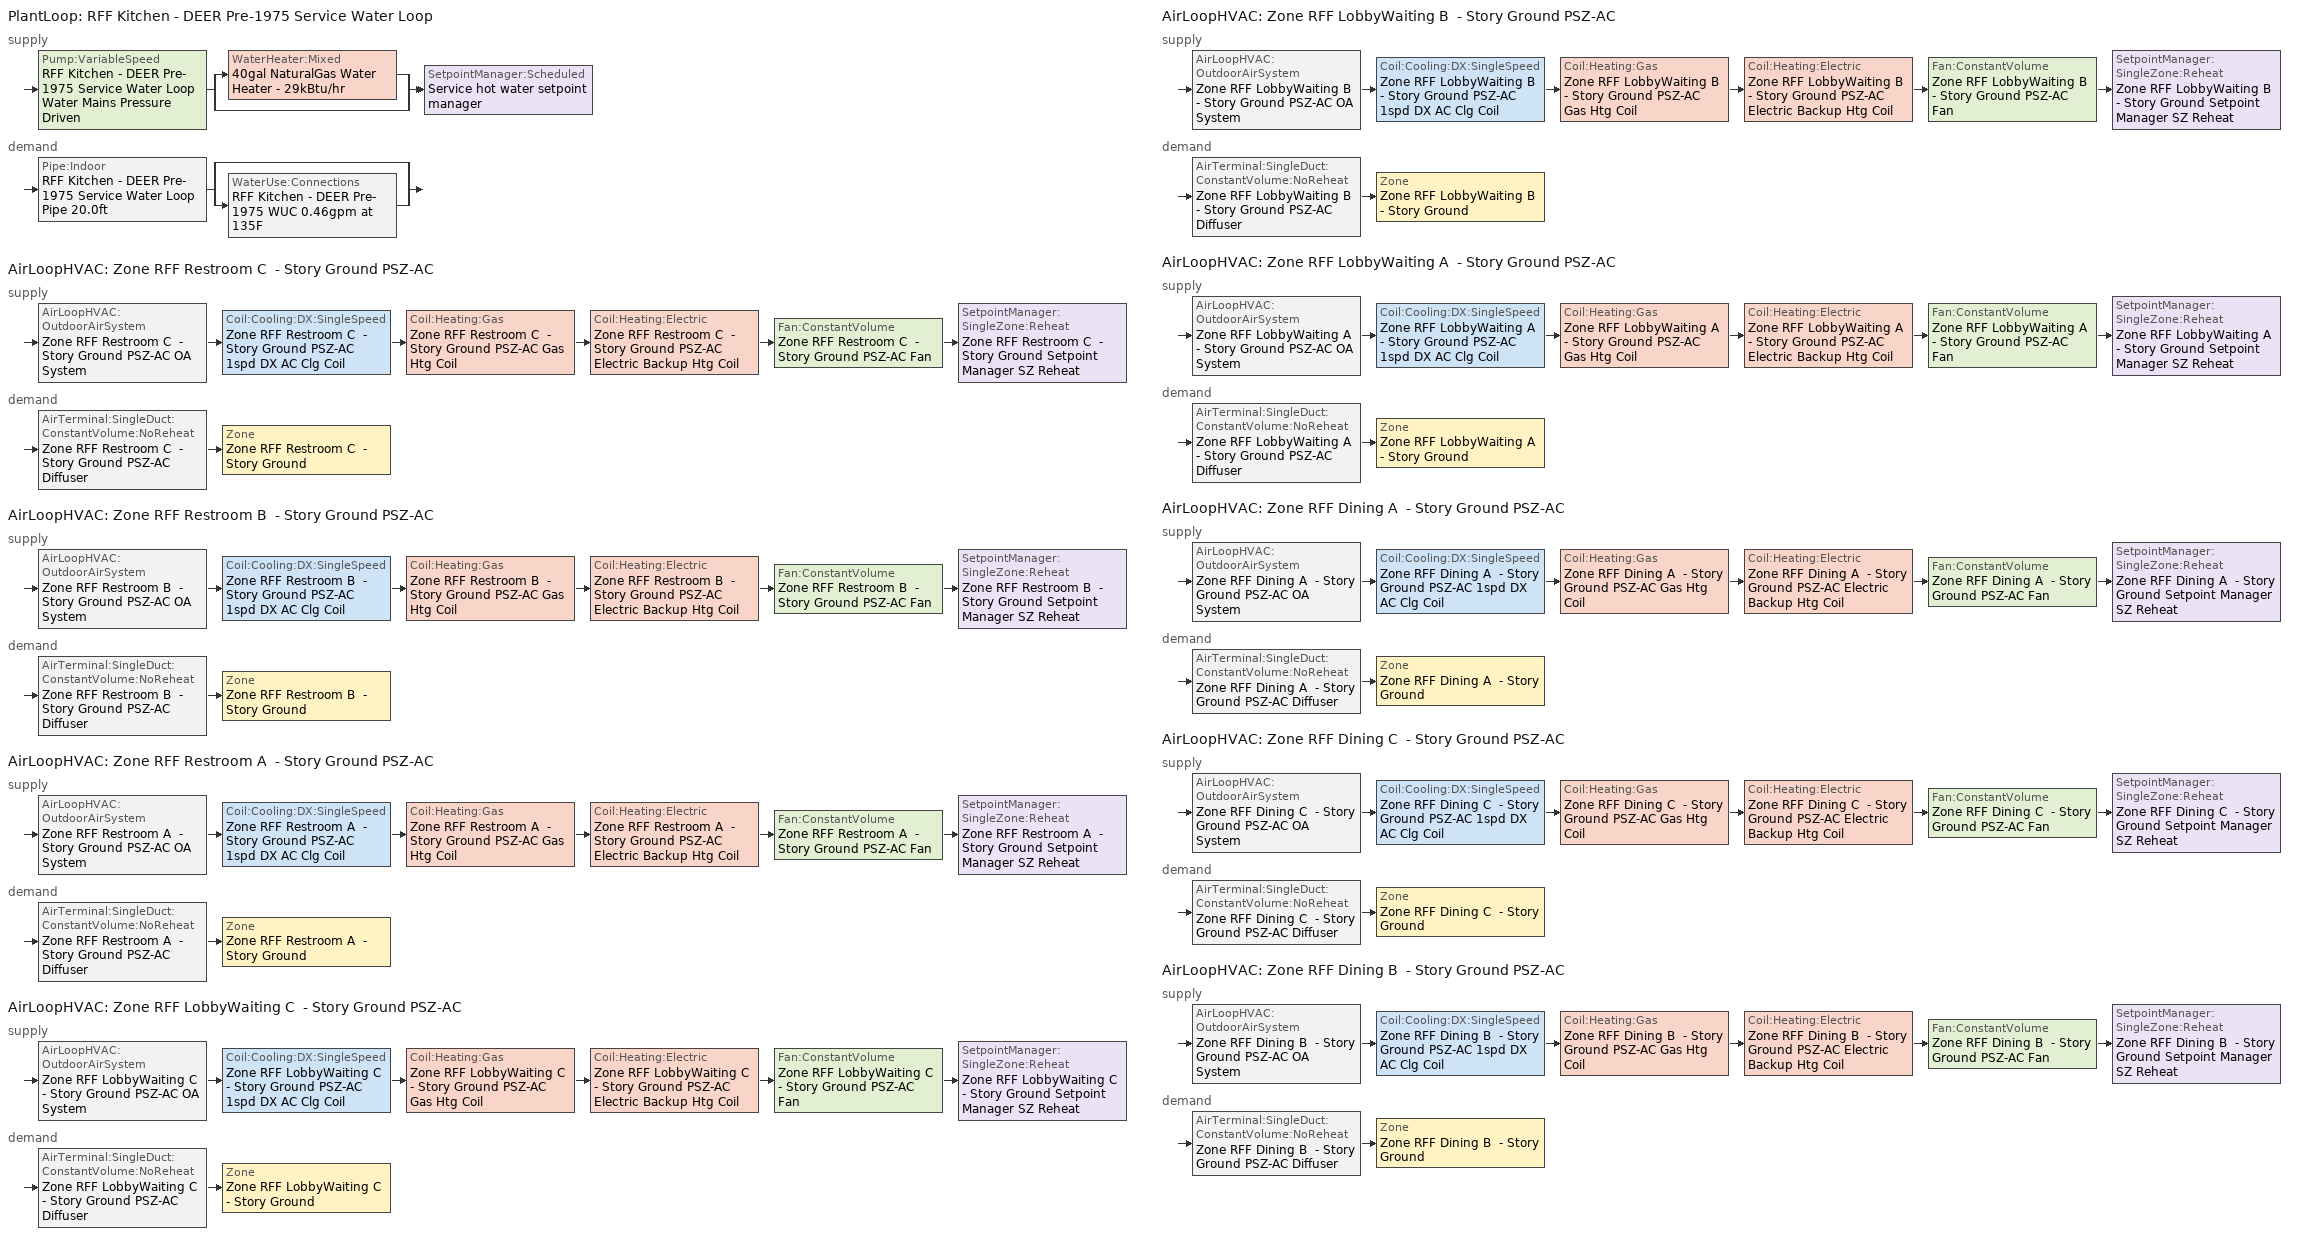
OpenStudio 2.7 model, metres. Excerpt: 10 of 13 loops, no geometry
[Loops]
PlantLoop 'RFF Kitchen - DEER Pre-1975 Service Water Loop'
 supply: Pump:VariableSpeed 'RFF Kitchen - DEER Pre-1975 Service Water Loop Water Mains Pressure Driven' > split
  | WaterHeater:Mixed '40gal NaturalGas Water Heater - 29kBtu/hr'
  | bypass
  join > SetpointManager:Scheduled 'Service hot water setpoint manager'
 demand: Pipe:Indoor 'RFF Kitchen - DEER Pre-1975 Service Water Loop Pipe 20.0ft' > split
  | bypass
  | WaterUse:Connections 'RFF Kitchen - DEER Pre-1975 WUC 0.46gpm at 135F'
AirLoopHVAC 'Zone RFF Restroom C  - Story Ground PSZ-AC'
 supply: AirLoopHVAC:OutdoorAirSystem 'Zone RFF Restroom C  - Story Ground PSZ-AC OA System' > Coil:Cooling:DX:SingleSpeed 'Zone RFF Restroom C  - Story Ground PSZ-AC 1spd DX AC Clg Coil' > Coil:Heating:Gas 'Zone RFF Restroom C  - Story Ground PSZ-AC Gas Htg Coil' > Coil:Heating:Electric 'Zone RFF Restroom C  - Story Ground PSZ-AC Electric Backup Htg Coil' > Fan:ConstantVolume 'Zone RFF Restroom C  - Story Ground PSZ-AC Fan' > SetpointManager:SingleZone:Reheat 'Zone RFF Restroom C  - Story Ground Setpoint Manager SZ Reheat'
 demand: AirTerminal:SingleDuct:ConstantVolume:NoReheat 'Zone RFF Restroom C  - Story Ground PSZ-AC Diffuser' > Zone 'Zone RFF Restroom C  - Story Ground'
AirLoopHVAC 'Zone RFF Restroom B  - Story Ground PSZ-AC'
 supply: AirLoopHVAC:OutdoorAirSystem 'Zone RFF Restroom B  - Story Ground PSZ-AC OA System' > Coil:Cooling:DX:SingleSpeed 'Zone RFF Restroom B  - Story Ground PSZ-AC 1spd DX AC Clg Coil' > Coil:Heating:Gas 'Zone RFF Restroom B  - Story Ground PSZ-AC Gas Htg Coil' > Coil:Heating:Electric 'Zone RFF Restroom B  - Story Ground PSZ-AC Electric Backup Htg Coil' > Fan:ConstantVolume 'Zone RFF Restroom B  - Story Ground PSZ-AC Fan' > SetpointManager:SingleZone:Reheat 'Zone RFF Restroom B  - Story Ground Setpoint Manager SZ Reheat'
 demand: AirTerminal:SingleDuct:ConstantVolume:NoReheat 'Zone RFF Restroom B  - Story Ground PSZ-AC Diffuser' > Zone 'Zone RFF Restroom B  - Story Ground'
AirLoopHVAC 'Zone RFF Restroom A  - Story Ground PSZ-AC'
 supply: AirLoopHVAC:OutdoorAirSystem 'Zone RFF Restroom A  - Story Ground PSZ-AC OA System' > Coil:Cooling:DX:SingleSpeed 'Zone RFF Restroom A  - Story Ground PSZ-AC 1spd DX AC Clg Coil' > Coil:Heating:Gas 'Zone RFF Restroom A  - Story Ground PSZ-AC Gas Htg Coil' > Coil:Heating:Electric 'Zone RFF Restroom A  - Story Ground PSZ-AC Electric Backup Htg Coil' > Fan:ConstantVolume 'Zone RFF Restroom A  - Story Ground PSZ-AC Fan' > SetpointManager:SingleZone:Reheat 'Zone RFF Restroom A  - Story Ground Setpoint Manager SZ Reheat'
 demand: AirTerminal:SingleDuct:ConstantVolume:NoReheat 'Zone RFF Restroom A  - Story Ground PSZ-AC Diffuser' > Zone 'Zone RFF Restroom A  - Story Ground'
AirLoopHVAC 'Zone RFF LobbyWaiting C  - Story Ground PSZ-AC'
 supply: AirLoopHVAC:OutdoorAirSystem 'Zone RFF LobbyWaiting C  - Story Ground PSZ-AC OA System' > Coil:Cooling:DX:SingleSpeed 'Zone RFF LobbyWaiting C  - Story Ground PSZ-AC 1spd DX AC Clg Coil' > Coil:Heating:Gas 'Zone RFF LobbyWaiting C  - Story Ground PSZ-AC Gas Htg Coil' > Coil:Heating:Electric 'Zone RFF LobbyWaiting C  - Story Ground PSZ-AC Electric Backup Htg Coil' > Fan:ConstantVolume 'Zone RFF LobbyWaiting C  - Story Ground PSZ-AC Fan' > SetpointManager:SingleZone:Reheat 'Zone RFF LobbyWaiting C  - Story Ground Setpoint Manager SZ Reheat'
 demand: AirTerminal:SingleDuct:ConstantVolume:NoReheat 'Zone RFF LobbyWaiting C  - Story Ground PSZ-AC Diffuser' > Zone 'Zone RFF LobbyWaiting C  - Story Ground'
AirLoopHVAC 'Zone RFF LobbyWaiting B  - Story Ground PSZ-AC'
 supply: AirLoopHVAC:OutdoorAirSystem 'Zone RFF LobbyWaiting B  - Story Ground PSZ-AC OA System' > Coil:Cooling:DX:SingleSpeed 'Zone RFF LobbyWaiting B  - Story Ground PSZ-AC 1spd DX AC Clg Coil' > Coil:Heating:Gas 'Zone RFF LobbyWaiting B  - Story Ground PSZ-AC Gas Htg Coil' > Coil:Heating:Electric 'Zone RFF LobbyWaiting B  - Story Ground PSZ-AC Electric Backup Htg Coil' > Fan:ConstantVolume 'Zone RFF LobbyWaiting B  - Story Ground PSZ-AC Fan' > SetpointManager:SingleZone:Reheat 'Zone RFF LobbyWaiting B  - Story Ground Setpoint Manager SZ Reheat'
 demand: AirTerminal:SingleDuct:ConstantVolume:NoReheat 'Zone RFF LobbyWaiting B  - Story Ground PSZ-AC Diffuser' > Zone 'Zone RFF LobbyWaiting B  - Story Ground'
AirLoopHVAC 'Zone RFF LobbyWaiting A  - Story Ground PSZ-AC'
 supply: AirLoopHVAC:OutdoorAirSystem 'Zone RFF LobbyWaiting A  - Story Ground PSZ-AC OA System' > Coil:Cooling:DX:SingleSpeed 'Zone RFF LobbyWaiting A  - Story Ground PSZ-AC 1spd DX AC Clg Coil' > Coil:Heating:Gas 'Zone RFF LobbyWaiting A  - Story Ground PSZ-AC Gas Htg Coil' > Coil:Heating:Electric 'Zone RFF LobbyWaiting A  - Story Ground PSZ-AC Electric Backup Htg Coil' > Fan:ConstantVolume 'Zone RFF LobbyWaiting A  - Story Ground PSZ-AC Fan' > SetpointManager:SingleZone:Reheat 'Zone RFF LobbyWaiting A  - Story Ground Setpoint Manager SZ Reheat'
 demand: AirTerminal:SingleDuct:ConstantVolume:NoReheat 'Zone RFF LobbyWaiting A  - Story Ground PSZ-AC Diffuser' > Zone 'Zone RFF LobbyWaiting A  - Story Ground'
AirLoopHVAC 'Zone RFF Dining A  - Story Ground PSZ-AC'
 supply: AirLoopHVAC:OutdoorAirSystem 'Zone RFF Dining A  - Story Ground PSZ-AC OA System' > Coil:Cooling:DX:SingleSpeed 'Zone RFF Dining A  - Story Ground PSZ-AC 1spd DX AC Clg Coil' > Coil:Heating:Gas 'Zone RFF Dining A  - Story Ground PSZ-AC Gas Htg Coil' > Coil:Heating:Electric 'Zone RFF Dining A  - Story Ground PSZ-AC Electric Backup Htg Coil' > Fan:ConstantVolume 'Zone RFF Dining A  - Story Ground PSZ-AC Fan' > SetpointManager:SingleZone:Reheat 'Zone RFF Dining A  - Story Ground Setpoint Manager SZ Reheat'
 demand: AirTerminal:SingleDuct:ConstantVolume:NoReheat 'Zone RFF Dining A  - Story Ground PSZ-AC Diffuser' > Zone 'Zone RFF Dining A  - Story Ground'
AirLoopHVAC 'Zone RFF Dining C  - Story Ground PSZ-AC'
 supply: AirLoopHVAC:OutdoorAirSystem 'Zone RFF Dining C  - Story Ground PSZ-AC OA System' > Coil:Cooling:DX:SingleSpeed 'Zone RFF Dining C  - Story Ground PSZ-AC 1spd DX AC Clg Coil' > Coil:Heating:Gas 'Zone RFF Dining C  - Story Ground PSZ-AC Gas Htg Coil' > Coil:Heating:Electric 'Zone RFF Dining C  - Story Ground PSZ-AC Electric Backup Htg Coil' > Fan:ConstantVolume 'Zone RFF Dining C  - Story Ground PSZ-AC Fan' > SetpointManager:SingleZone:Reheat 'Zone RFF Dining C  - Story Ground Setpoint Manager SZ Reheat'
 demand: AirTerminal:SingleDuct:ConstantVolume:NoReheat 'Zone RFF Dining C  - Story Ground PSZ-AC Diffuser' > Zone 'Zone RFF Dining C  - Story Ground'
AirLoopHVAC 'Zone RFF Dining B  - Story Ground PSZ-AC'
 supply: AirLoopHVAC:OutdoorAirSystem 'Zone RFF Dining B  - Story Ground PSZ-AC OA System' > Coil:Cooling:DX:SingleSpeed 'Zone RFF Dining B  - Story Ground PSZ-AC 1spd DX AC Clg Coil' > Coil:Heating:Gas 'Zone RFF Dining B  - Story Ground PSZ-AC Gas Htg Coil' > Coil:Heating:Electric 'Zone RFF Dining B  - Story Ground PSZ-AC Electric Backup Htg Coil' > Fan:ConstantVolume 'Zone RFF Dining B  - Story Ground PSZ-AC Fan' > SetpointManager:SingleZone:Reheat 'Zone RFF Dining B  - Story Ground Setpoint Manager SZ Reheat'
 demand: AirTerminal:SingleDuct:ConstantVolume:NoReheat 'Zone RFF Dining B  - Story Ground PSZ-AC Diffuser' > Zone 'Zone RFF Dining B  - Story Ground'
[Construction]
Uninsulated copper pipe 0.75in type L: Copper pipe 0.75in type L
[Material]
Copper pipe 0.75in type L: Roughness=Smooth; Thickness {m}=0.001143; Conductivity {W/m-K}=386; Density {kg/m3}=8906.27; Specific Heat {J/kg-K}=385.1856; Thermal Absorptance=0.9; Solar Absorptance=0.7; Visible Absorptance=0.7
[Sizing:Zone] Zone Cooling Design Supply Air Temperature Input Method=SupplyAirTemperature; Zone Cooling Design Supply Air Temperature {C}=12.7778; Zone Cooling Design Supply Air Temperature Difference {deltaC}=11.11; Zone Heating Design Supply Air Temperature Input Method=SupplyAirTemperature; Zone Heating Design Supply Air Temperature {C}=50; Zone Heating Design Supply Air Temperature Difference {deltaC}=11.11; Zone Cooling Design Supply Air Humidity Ratio {kg-H2O/kg-air}=0.0085; Zone Heating Design Supply Air Humidity Ratio {kg-H2O/kg-air}=0.008; Cooling Design Air Flow Method=DesignDay; Heating Design Air Flow Method=DesignDay; Account for Dedicated Outdoor Air System=No; Dedicated Outdoor Air System Control Strategy=NeutralSupplyAir; Dedicated Outdoor Air Low Setpoint Temperature for Design {C}=autosize; Dedicated Outdoor Air High Setpoint Temperature for Design {C}=autosize
Zone RFF Restroom A  - Story Ground; Zone RFF Restroom B  - Story Ground; Zone RFF Restroom C  - Story Ground; Zone RFF LobbyWaiting A  - Story Ground; Zone RFF LobbyWaiting B  - Story Ground; Zone RFF LobbyWaiting C  - Story Ground; Zone RFF Dining A  - Story Ground; Zone RFF Dining B  - Story Ground; Zone RFF Dining C  - Story Ground
[Zone equipment]
Zone RFF Restroom A  - Story Ground: Zone RFF Restroom A  - Story Ground Exhaust Fan, Zone RFF Restroom A  - Story Ground PSZ-AC Diffuser
Zone RFF Restroom B  - Story Ground: Zone RFF Restroom B  - Story Ground Exhaust Fan, Zone RFF Restroom B  - Story Ground PSZ-AC Diffuser
Zone RFF Restroom C  - Story Ground: Zone RFF Restroom C  - Story Ground Exhaust Fan, Zone RFF Restroom C  - Story Ground PSZ-AC Diffuser
Zone RFF LobbyWaiting A  - Story Ground: Zone RFF LobbyWaiting A  - Story Ground PSZ-AC Diffuser
Zone RFF LobbyWaiting B  - Story Ground: Zone RFF LobbyWaiting B  - Story Ground PSZ-AC Diffuser
Zone RFF LobbyWaiting C  - Story Ground: Zone RFF LobbyWaiting C  - Story Ground PSZ-AC Diffuser
Zone RFF Dining A  - Story Ground: Zone RFF Dining A  - Story Ground PSZ-AC Diffuser
Zone RFF Dining B  - Story Ground: Zone RFF Dining B  - Story Ground PSZ-AC Diffuser
Zone RFF Dining C  - Story Ground: Zone RFF Dining C  - Story Ground PSZ-AC Diffuser
[Fan:ZoneExhaust] Availability Schedule=D_RFF_All_Fan_Yr; Fan Total Efficiency=0.429; Pressure Rise {Pa}=124.544; System Availability Manager Coupling Mode=Decoupled
Name | Maximum Flow Rate {m3/s}
Zone RFF Restroom A  - Story Ground Exhaust Fan; Zone RFF Restroom C  - Story Ground Exhaust Fan | 0.0158549
Zone RFF Restroom B  - Story Ground Exhaust Fan | 0.0155367
[WaterUse:Connections]
RFF Kitchen - DEER Pre-1975 WUC 0.46gpm at 135F: Water Use Equipment Name 1=RFF Kitchen - DEER Pre-1975 Service Water Use 0.46gpm at 135F
[WaterUse:Equipment:Definition]
RFF Kitchen - DEER Pre-1975 Service Water Use Def 0.46gpm: Peak Flow Rate {m3/s}=2.89622e-05; Target Temperature Schedule=Mixed Water At Faucet Temp - 135F; Sensible Fraction Schedule=Fraction Sensible - 0.2; Latent Fraction Schedule=Fraction Latent - 0.05
[WaterUse:Equipment]
RFF Kitchen - DEER Pre-1975 Service Water Use 0.46gpm at 135F: Water Use Equipment Definition=RFF Kitchen - DEER Pre-1975 Service Water Use Def 0.46gpm; Flow Rate Fraction Schedule=D_RFF_All_DHW_DHW_Yr
[PlantLoop]
RFF Kitchen - DEER Pre-1975 Service Water Loop: Glycol Concentration=0; Maximum Loop Temperature {C}=60; Minimum Loop Temperature {C}=10; Plant Loop Volume {m3}=Autocalculate; Load Distribution Scheme=Optimal
[Sizing:Plant]
RFF Kitchen - DEER Pre-1975 Service Water Loop: Loop Type=Heating; Design Loop Exit Temperature {C}=57.2222; Loop Design Temperature Difference {deltaC}=5; Sizing Option=NonCoincident; Zone Timesteps in Averaging Window=1; Coincident Sizing Factor Mode=None
[SetpointManager:Scheduled]
Service hot water setpoint manager: Control Variable=Temperature; Schedule=Service Water Loop Temp - 135F; Setpoint Node or NodeList=RFF Kitchen - DEER Pre-1975 Service Water Loop Supply Outlet Node
[Pump:VariableSpeed]
RFF Kitchen - DEER Pre-1975 Service Water Loop Water Mains Pressure Driven: Rated Pump Head {Pa}=0.001; Motor Efficiency=1; Pump Control Type=Continuous; Skin Loss Radiative Fraction=0.5; Design Power Sizing Method=PowerPerFlowPerPressure; Design Electric Power per Unit Flow Rate {W/(m3/s)}=348701.1; Design Shaft Power per Unit Flow Rate per Unit Head {W-s/m3-Pa}=1.28205; Design Minimum Flow Rate Fraction=0
[WaterHeater:Mixed]
40gal NaturalGas Water Heater - 29kBtu/hr: Tank Volume {m3}=0.151416; Setpoint Temperature Schedule=Service Water Loop Temp - 135F; Deadband Temperature Difference {deltaC}=2; Maximum Temperature Limit {C}=57.2222; Heater Control Type=Cycle; Heater Maximum Capacity {W}=8475.85; Heater Fuel Type=NaturalGas; Heater Thermal Efficiency=0.78; Off Cycle Parasitic Fuel Consumption Rate {W}=0; Off Cycle Parasitic Fuel Type=NaturalGas; Off Cycle Parasitic Heat Fraction to Tank=0.8; On Cycle Parasitic Fuel Consumption Rate {W}=0; On Cycle Parasitic Fuel Type=NaturalGas; Ambient Temperature Indicator=Schedule; Ambient Temperature Schedule=Water Heater Ambient Temp Schedule - 70F; Off Cycle Loss Coefficient to Ambient Temperature {W/K}=6; On Cycle Loss Coefficient to Ambient Temperature {W/K}=6; Use Side Effectiveness=1; Source Side Effectiveness=1; Use Side Design Flow Rate {m3/s}=autosize; Source Side Design Flow Rate {m3/s}=autosize; Indirect Water Heating Recovery Time {hr}=1.5; Source Side Flow Control Mode=IndirectHeatPrimarySetpoint
[Pipe:Indoor]
RFF Kitchen - DEER Pre-1975 Service Water Loop Pipe 20.0ft: Construction=Uninsulated copper pipe 0.75in type L; Environment Type=Schedule; Ambient Temperature Schedule=RFF Kitchen - DEER Pre-1975 Service Water Loop Piping Air Temp - 70F; Ambient Air Velocity Schedule=RFF Kitchen - DEER Pre-1975 Service Water Loop Piping Air Velocity - 0.67mph; Pipe Inside Diameter {m}=0.019939; Pipe Length {m}=6.096
[AirLoopHVAC] Availability Schedule=Always On Discrete; Design Supply Air Flow Rate {m3/s}=AutoSize
Zone RFF Restroom C  - Story Ground PSZ-AC; Zone RFF Restroom B  - Story Ground PSZ-AC; Zone RFF Restroom A  - Story Ground PSZ-AC; Zone RFF LobbyWaiting C  - Story Ground PSZ-AC; Zone RFF LobbyWaiting B  - Story Ground PSZ-AC; Zone RFF LobbyWaiting A  - Story Ground PSZ-AC; Zone RFF Dining A  - Story Ground PSZ-AC; Zone RFF Dining C  - Story Ground PSZ-AC; Zone RFF Dining B  - Story Ground PSZ-AC
[Sizing:System] Type of Load to Size On=Sensible; Design Outdoor Air Flow Rate {m3/s}=Autosize; Central Heating Maximum System Air Flow Ratio=1; Preheat Design Temperature {C}=7.22222; Preheat Design Humidity Ratio {kg-H2O/kg-Air}=0.008; Precool Design Temperature {C}=12.7778; Precool Design Humidity Ratio {kg-H2O/kg-Air}=0.008; Central Cooling Design Supply Air Temperature {C}=12.7778; Central Heating Design Supply Air Temperature {C}=50; Sizing Option=Coincident; 100% Outdoor Air in Cooling=No; 100% Outdoor Air in Heating=No; Central Cooling Design Supply Air Humidity Ratio {kg-H2O/kg-Air}=0.0085; Central Heating Design Supply Air Humidity Ratio {kg-H2O/kg-Air}=0.008; Cooling Design Air Flow Method=DesignDay; Cooling Design Air Flow Rate {m3/s}=0; Heating Design Air Flow Method=DesignDay; Heating Design Air Flow Rate {m3/s}=0; System Outdoor Air Method=ZoneSum; Zone Maximum Outdoor Air Fraction=1; Cooling Supply Air Flow Rate Per Floor Area {m3/s-m2}=0.00996765; Cooling Fraction of Autosized Cooling Supply Air Flow Rate=1; Cooling Supply Air Flow Rate Per Unit Cooling Capacity {m3/s-W}=3.94755e-05; Heating Supply Air Flow Rate Per Floor Area {m3/s-m2}=0.00996765; Heating Fraction of Autosized Heating Supply Air Flow Rate=1; Heating Fraction of Autosized Cooling Supply Air Flow Rate=1; Heating Supply Air Flow Rate Per Unit Heating Capacity {m3/s-W}=3.15882e-05; Cooling Design Capacity Method=CoolingDesignCapacity; Cooling Design Capacity {W}=autosize; Cooling Design Capacity Per Floor Area {W/m2}=234.7; Fraction of Autosized Cooling Design Capacity=1; Heating Design Capacity Method=HeatingDesignCapacity; Heating Design Capacity {W}=autosize; Heating Design Capacity Per Floor Area {W/m2}=157; Fraction of Autosized Heating Design Capacity=1; Central Cooling Capacity Control Method=OnOff
Zone RFF Restroom C  - Story Ground PSZ-AC; Zone RFF Restroom B  - Story Ground PSZ-AC; Zone RFF Restroom A  - Story Ground PSZ-AC; Zone RFF LobbyWaiting C  - Story Ground PSZ-AC; Zone RFF LobbyWaiting B  - Story Ground PSZ-AC; Zone RFF LobbyWaiting A  - Story Ground PSZ-AC; Zone RFF Dining A  - Story Ground PSZ-AC; Zone RFF Dining C  - Story Ground PSZ-AC; Zone RFF Dining B  - Story Ground PSZ-AC
[SetpointManager:SingleZone:Reheat] Minimum Supply Air Temperature {C}=12.7778; Maximum Supply Air Temperature {C}=50
Name | Control Zone | Setpoint Node or NodeList
Zone RFF Restroom C  - Story Ground Setpoint Manager SZ Reheat | Zone RFF Restroom C  - Story Ground | Zone RFF Restroom C  - Story Ground PSZ-AC Supply Outlet Node
Zone RFF Restroom B  - Story Ground Setpoint Manager SZ Reheat | Zone RFF Restroom B  - Story Ground | Zone RFF Restroom B  - Story Ground PSZ-AC Supply Outlet Node
Zone RFF Restroom A  - Story Ground Setpoint Manager SZ Reheat | Zone RFF Restroom A  - Story Ground | Zone RFF Restroom A  - Story Ground PSZ-AC Supply Outlet Node
Zone RFF LobbyWaiting C  - Story Ground Setpoint Manager SZ Reheat | Zone RFF LobbyWaiting C  - Story Ground | Zone RFF LobbyWaiting C  - Story Ground PSZ-AC Supply Outlet Node
Zone RFF LobbyWaiting B  - Story Ground Setpoint Manager SZ Reheat | Zone RFF LobbyWaiting B  - Story Ground | Zone RFF LobbyWaiting B  - Story Ground PSZ-AC Supply Outlet Node
Zone RFF LobbyWaiting A  - Story Ground Setpoint Manager SZ Reheat | Zone RFF LobbyWaiting A  - Story Ground | Zone RFF LobbyWaiting A  - Story Ground PSZ-AC Supply Outlet Node
Zone RFF Dining A  - Story Ground Setpoint Manager SZ Reheat | Zone RFF Dining A  - Story Ground | Zone RFF Dining A  - Story Ground PSZ-AC Supply Outlet Node
Zone RFF Dining C  - Story Ground Setpoint Manager SZ Reheat | Zone RFF Dining C  - Story Ground | Zone RFF Dining C  - Story Ground PSZ-AC Supply Outlet Node
Zone RFF Dining B  - Story Ground Setpoint Manager SZ Reheat | Zone RFF Dining B  - Story Ground | Zone RFF Dining B  - Story Ground PSZ-AC Supply Outlet Node
[Fan:ConstantVolume] Availability Schedule=Always On Discrete; Fan Total Efficiency=0.54; Pressure Rise {Pa}=622.722; Maximum Flow Rate {m3/s}=AutoSize; Motor Efficiency=0.9; Motor In Airstream Fraction=1
Zone RFF Restroom C  - Story Ground PSZ-AC Fan; Zone RFF Restroom B  - Story Ground PSZ-AC Fan; Zone RFF Restroom A  - Story Ground PSZ-AC Fan; Zone RFF LobbyWaiting C  - Story Ground PSZ-AC Fan; Zone RFF LobbyWaiting B  - Story Ground PSZ-AC Fan; Zone RFF LobbyWaiting A  - Story Ground PSZ-AC Fan; Zone RFF Dining A  - Story Ground PSZ-AC Fan; Zone RFF Dining C  - Story Ground PSZ-AC Fan; Zone RFF Dining B  - Story Ground PSZ-AC Fan
[Coil:Heating:Gas] Availability Schedule=Always On Discrete; Gas Burner Efficiency=0.8; Nominal Capacity {W}=AutoSize; Parasitic Electric Load {W}=0; Parasitic Gas Load {W}=0
Zone RFF Restroom C  - Story Ground PSZ-AC Gas Htg Coil; Zone RFF Restroom B  - Story Ground PSZ-AC Gas Htg Coil; Zone RFF Restroom A  - Story Ground PSZ-AC Gas Htg Coil; Zone RFF LobbyWaiting C  - Story Ground PSZ-AC Gas Htg Coil; Zone RFF LobbyWaiting B  - Story Ground PSZ-AC Gas Htg Coil; Zone RFF LobbyWaiting A  - Story Ground PSZ-AC Gas Htg Coil; Zone RFF Dining A  - Story Ground PSZ-AC Gas Htg Coil; Zone RFF Dining C  - Story Ground PSZ-AC Gas Htg Coil; Zone RFF Dining B  - Story Ground PSZ-AC Gas Htg Coil
[Coil:Heating:Electric] Availability Schedule=Always On Discrete; Efficiency=1
Zone RFF Restroom C  - Story Ground PSZ-AC Electric Backup Htg Coil; Zone RFF Restroom B  - Story Ground PSZ-AC Electric Backup Htg Coil; Zone RFF Restroom A  - Story Ground PSZ-AC Electric Backup Htg Coil; Zone RFF LobbyWaiting C  - Story Ground PSZ-AC Electric Backup Htg Coil; Zone RFF LobbyWaiting B  - Story Ground PSZ-AC Electric Backup Htg Coil; Zone RFF LobbyWaiting A  - Story Ground PSZ-AC Electric Backup Htg Coil; Zone RFF Dining A  - Story Ground PSZ-AC Electric Backup Htg Coil; Zone RFF Dining C  - Story Ground PSZ-AC Electric Backup Htg Coil; Zone RFF Dining B  - Story Ground PSZ-AC Electric Backup Htg Coil
[Coil:Cooling:DX:SingleSpeed] Availability Schedule=Always On Discrete; Rated Total Cooling Capacity {W}=autosize; Rated Sensible Heat Ratio=autosize; Rated COP {W/W}=3; Rated Air Flow Rate {m3/s}=autosize; Rated Evaporator Fan Power Per Volume Flow Rate {W/(m3/s)}=773.3; Condenser Type=AirCooled; Evaporative Condenser Effectiveness=0; Evaporative Condenser Air Flow Rate {m3/s}=Autosize; Evaporative Condenser Pump Rated Power Consumption {W}=Autosize; Crankcase Heater Capacity {W}=0; Maximum Outdoor Dry-Bulb Temperature for Crankcase Heater Operation {C}=0; Basin Heater Capacity {W/K}=0; Basin Heater Setpoint Temperature {C}=10
Name | Total Cooling Capacity Function of Temperature Curve | Total Cooling Capacity Function of Flow Fraction Curve | Energy Input Ratio Function of Temperature Curve | Energy Input Ratio Function of Flow Fraction Curve | Part Load Fraction Correlation Curve
Zone RFF Restroom C  - Story Ground PSZ-AC 1spd DX AC Clg Coil | Curve Biquadratic 3 | Curve Quadratic 4 | Curve Biquadratic 4 | Curve Quadratic 5 | Curve Quadratic 6
Zone RFF Restroom B  - Story Ground PSZ-AC 1spd DX AC Clg Coil | Curve Biquadratic 7 | Curve Quadratic 10 | Curve Biquadratic 8 | Curve Quadratic 11 | Curve Quadratic 12
Zone RFF Restroom A  - Story Ground PSZ-AC 1spd DX AC Clg Coil | Curve Biquadratic 11 | Curve Quadratic 16 | Curve Biquadratic 12 | Curve Quadratic 17 | Curve Quadratic 18
Zone RFF LobbyWaiting C  - Story Ground PSZ-AC 1spd DX AC Clg Coil | Curve Biquadratic 15 | Curve Quadratic 22 | Curve Biquadratic 16 | Curve Quadratic 23 | Curve Quadratic 24
Zone RFF LobbyWaiting B  - Story Ground PSZ-AC 1spd DX AC Clg Coil | Curve Biquadratic 19 | Curve Quadratic 28 | Curve Biquadratic 20 | Curve Quadratic 29 | Curve Quadratic 30
Zone RFF LobbyWaiting A  - Story Ground PSZ-AC 1spd DX AC Clg Coil | Curve Biquadratic 23 | Curve Quadratic 34 | Curve Biquadratic 24 | Curve Quadratic 35 | Curve Quadratic 36
Zone RFF Dining A  - Story Ground PSZ-AC 1spd DX AC Clg Coil | Curve Biquadratic 27 | Curve Quadratic 40 | Curve Biquadratic 28 | Curve Quadratic 41 | Curve Quadratic 42
Zone RFF Dining C  - Story Ground PSZ-AC 1spd DX AC Clg Coil | Curve Biquadratic 31 | Curve Quadratic 46 | Curve Biquadratic 32 | Curve Quadratic 47 | Curve Quadratic 48
Zone RFF Dining B  - Story Ground PSZ-AC 1spd DX AC Clg Coil | Curve Biquadratic 35 | Curve Quadratic 52 | Curve Biquadratic 36 | Curve Quadratic 53 | Curve Quadratic 54
[Controller:OutdoorAir] Minimum Outdoor Air Flow Rate {m3/s}=0; Maximum Outdoor Air Flow Rate {m3/s}=Autosize; Economizer Control Type=NoEconomizer; Economizer Control Action Type=ModulateFlow; Economizer Maximum Limit Dry-Bulb Temperature {C}=28; Economizer Maximum Limit Enthalpy {J/kg}=64000; Lockout Type=NoLockout; Minimum Limit Type=FixedMinimum; Minimum Outdoor Air Schedule=Always On Discrete; High Humidity Control=No; Heat Recovery Bypass Control Type=BypassWhenWithinEconomizerLimits
Name | Controller Mechanical Ventilation
Zone RFF Restroom C  - Story Ground PSZ-AC OA System Controller | Controller Mechanical Ventilation 1
Zone RFF Restroom B  - Story Ground PSZ-AC OA System Controller | Controller Mechanical Ventilation 2
Zone RFF Restroom A  - Story Ground PSZ-AC OA System Controller | Controller Mechanical Ventilation 3
Zone RFF LobbyWaiting C  - Story Ground PSZ-AC OA System Controller | Controller Mechanical Ventilation 4
Zone RFF LobbyWaiting B  - Story Ground PSZ-AC OA System Controller | Controller Mechanical Ventilation 5
Zone RFF LobbyWaiting A  - Story Ground PSZ-AC OA System Controller | Controller Mechanical Ventilation 6
Zone RFF Dining A  - Story Ground PSZ-AC OA System Controller | Controller Mechanical Ventilation 7
Zone RFF Dining C  - Story Ground PSZ-AC OA System Controller | Controller Mechanical Ventilation 8
Zone RFF Dining B  - Story Ground PSZ-AC OA System Controller | Controller Mechanical Ventilation 9
[Controller:MechanicalVentilation] Availability Schedule=Always On Discrete; System Outdoor Air Method=ZoneSum
Controller Mechanical Ventilation 1; Controller Mechanical Ventilation 2; Controller Mechanical Ventilation 3; Controller Mechanical Ventilation 4; Controller Mechanical Ventilation 5; Controller Mechanical Ventilation 6; Controller Mechanical Ventilation 7; Controller Mechanical Ventilation 8; Controller Mechanical Ventilation 9
[AirLoopHVAC:OutdoorAirSystem]
Name | Controller
Zone RFF Restroom C  - Story Ground PSZ-AC OA System | Zone RFF Restroom C  - Story Ground PSZ-AC OA System Controller
Zone RFF Restroom B  - Story Ground PSZ-AC OA System | Zone RFF Restroom B  - Story Ground PSZ-AC OA System Controller
Zone RFF Restroom A  - Story Ground PSZ-AC OA System | Zone RFF Restroom A  - Story Ground PSZ-AC OA System Controller
Zone RFF LobbyWaiting C  - Story Ground PSZ-AC OA System | Zone RFF LobbyWaiting C  - Story Ground PSZ-AC OA System Controller
Zone RFF LobbyWaiting B  - Story Ground PSZ-AC OA System | Zone RFF LobbyWaiting B  - Story Ground PSZ-AC OA System Controller
Zone RFF LobbyWaiting A  - Story Ground PSZ-AC OA System | Zone RFF LobbyWaiting A  - Story Ground PSZ-AC OA System Controller
Zone RFF Dining A  - Story Ground PSZ-AC OA System | Zone RFF Dining A  - Story Ground PSZ-AC OA System Controller
Zone RFF Dining C  - Story Ground PSZ-AC OA System | Zone RFF Dining C  - Story Ground PSZ-AC OA System Controller
Zone RFF Dining B  - Story Ground PSZ-AC OA System | Zone RFF Dining B  - Story Ground PSZ-AC OA System Controller
[AirTerminal:SingleDuct:ConstantVolume:NoReheat] Availability Schedule=Always On Discrete; Maximum Air Flow Rate {m3/s}=AutoSize
Zone RFF Restroom C  - Story Ground PSZ-AC Diffuser; Zone RFF Restroom B  - Story Ground PSZ-AC Diffuser; Zone RFF Restroom A  - Story Ground PSZ-AC Diffuser; Zone RFF LobbyWaiting C  - Story Ground PSZ-AC Diffuser; Zone RFF LobbyWaiting B  - Story Ground PSZ-AC Diffuser; Zone RFF LobbyWaiting A  - Story Ground PSZ-AC Diffuser; Zone RFF Dining A  - Story Ground PSZ-AC Diffuser; Zone RFF Dining C  - Story Ground PSZ-AC Diffuser; Zone RFF Dining B  - Story Ground PSZ-AC Diffuser
[Schedule:Ruleset]
Name | Default Day Schedule | Summer Design Day Schedule | Winter Design Day Schedule
D_RFF_All_Fan_Yr | D_RFF_All_Fan_Yr Default | D_RFF_All_Fan_Yr Summer Design Day | D_RFF_All_Fan_Yr Winter Design Day
D_RFF_All_DHW_DHW_Yr | D_RFF_All_DHW_DHW_Yr Default | D_RFF_All_DHW_DHW_Yr Summer Design Day | D_RFF_All_DHW_DHW_Yr Winter Design Day
Fraction Sensible - 0.2 | Fraction Sensible - 0.2 Default
Fraction Latent - 0.05 | Fraction Latent - 0.05 Default
Mixed Water At Faucet Temp - 135F | Mixed Water At Faucet Temp - 135F Default
Service Water Loop Temp - 135F | Service Water Loop Temp - 135F Default
Water Heater Ambient Temp Schedule - 70F | Water Heater Ambient Temp Schedule - 70F Default
RFF Kitchen - DEER Pre-1975 Service Water Loop Piping Air Temp - 70F | RFF Kitchen - DEER Pre-1975 Service Water Loop Piping Air Temp - 70F Default
RFF Kitchen - DEER Pre-1975 Service Water Loop Piping Air Velocity - 0.67mph | RFF Kitchen - DEER Pre-1975 Service Water Loop Piping Air Velocity - 0.67mph Default
[Schedule:Day]
D_RFF_All_Fan_Yr Default; D_RFF_All_Fan_Yr Winter Design Day; D_RFF_All_Fan_Yr Summer Design Day: 5, 0, 0, 24, 0, 1
D_RFF_All_DHW_DHW_Yr Default; D_RFF_All_DHW_DHW_Yr Default|Wkdy Day; D_RFF_All_DHW_DHW_Yr Summer Design Day; D_RFF_All_DHW_DHW_Yr Winter Design Day: 5, 0, 0, 6, 0, 0.05, 7, 0, 0.1, 8, 0, 0.2, 9, 0, 0.15, 10, 0, 0.1, 11, 0, 0.15, 12, 0, 0.65, 13, 0, 1, 14, 0, 0.7, 15, 0, 0.4, 16, 0, 0.2, 17, 0, 0.25, 18, 0, 0.45, 19, 0, 0.7, 20, 0, 0.45, 21, 0, 0.3, 22, 0, 0.25, 23, 0, 0.2, 24, 0, 0.1
D_RFF_All_DHW_DHW_Yr Wknd Day: 5, 0, 0, 6, 0, 0.05, 7, 0, 0.1, 8, 0, 0.2, 9, 0, 0.25, 10, 0, 0.3, 11, 0, 0.6, 12, 0, 0.5, 14, 0, 0.6, 15, 0, 0.4, 17, 0, 0.2, 18, 0, 0.35, 19, 0, 0.6, 20, 0, 0.5, 21, 0, 0.35, 22, 0, 0.25, 23, 0, 0.2, 24, 0, 0.1
Fraction Sensible - 0.2 Default: 24, 0, 0.2
Fraction Latent - 0.05 Default: 24, 0, 0.05
Mixed Water At Faucet Temp - 135F Default; Service Water Loop Temp - 135F Default: 24, 0, 57.2222
Water Heater Ambient Temp Schedule - 70F Default; RFF Kitchen - DEER Pre-1975 Service Water Loop Piping Air Temp - 70F Default: 24, 0, 21.1111
RFF Kitchen - DEER Pre-1975 Service Water Loop Piping Air Velocity - 0.67mph Default: 24, 0, 0.3
[Schedule:Rule] Schedule Ruleset=D_RFF_All_DHW_DHW_Yr; Date Specification Type=DateRange; Start Month=1; Start Day=1; End Month=12; End Day=31
Name | Rule Order | Day Schedule | Apply Monday | Apply Tuesday | Apply Wednesday | Apply Thursday | Apply Friday | Apply Sunday | Apply Saturday
Schedule Rule 18 | 1 | D_RFF_All_DHW_DHW_Yr Default|Wkdy Day | Yes | Yes | Yes | Yes | Yes
Schedule Rule 19 | 0 | D_RFF_All_DHW_DHW_Yr Wknd Day |  |  |  |  |  | Yes | Yes
[Schedule:Constant]
Always On Discrete: Value=1
[Curve:Biquadratic] Minimum Value of x=-100; Maximum Value of x=100; Minimum Value of y=-100; Maximum Value of y=100
Name | Coefficient1 Constant | Coefficient2 x | Coefficient3 x**2 | Coefficient4 y | Coefficient5 y**2 | Coefficient6 x*y
Curve Biquadratic 3; Curve Biquadratic 7; Curve Biquadratic 11; Curve Biquadratic 15; Curve Biquadratic 19; Curve Biquadratic 23; Curve Biquadratic 27; Curve Biquadratic 31; Curve Biquadratic 35 | 0.971212 | -0.0152755 | 0.00144345 | -0.00039321 | -6.8364e-06 | -0.000290596
Curve Biquadratic 4; Curve Biquadratic 8; Curve Biquadratic 12; Curve Biquadratic 16; Curve Biquadratic 20; Curve Biquadratic 24; Curve Biquadratic 28; Curve Biquadratic 32; Curve Biquadratic 36 | 0.286871 | 0.0239022 | -0.000810648 | 0.0134585 | 0.000338936 | -0.000487004
[Curve:Quadratic]
Name | Coefficient1 Constant | Coefficient2 x | Coefficient3 x**2 | Minimum Value of x | Maximum Value of x | Minimum Curve Output | Maximum Curve Output
Curve Quadratic 4; Curve Quadratic 5; Curve Quadratic 10; Curve Quadratic 11; Curve Quadratic 16; Curve Quadratic 17; Curve Quadratic 22; Curve Quadratic 23; Curve Quadratic 28; Curve Quadratic 29; Curve Quadratic 34; Curve Quadratic 35; Curve Quadratic 40; Curve Quadratic 41; Curve Quadratic 46; Curve Quadratic 47; Curve Quadratic 52; Curve Quadratic 53 | 1 | 0 | 0 | -100 | 100
Curve Quadratic 6; Curve Quadratic 12; Curve Quadratic 18; Curve Quadratic 24; Curve Quadratic 30; Curve Quadratic 36; Curve Quadratic 42; Curve Quadratic 48; Curve Quadratic 54 | 0.909496 | 0.0986477 | -0.00819488 | 0 | 1 | 0.7 | 1
